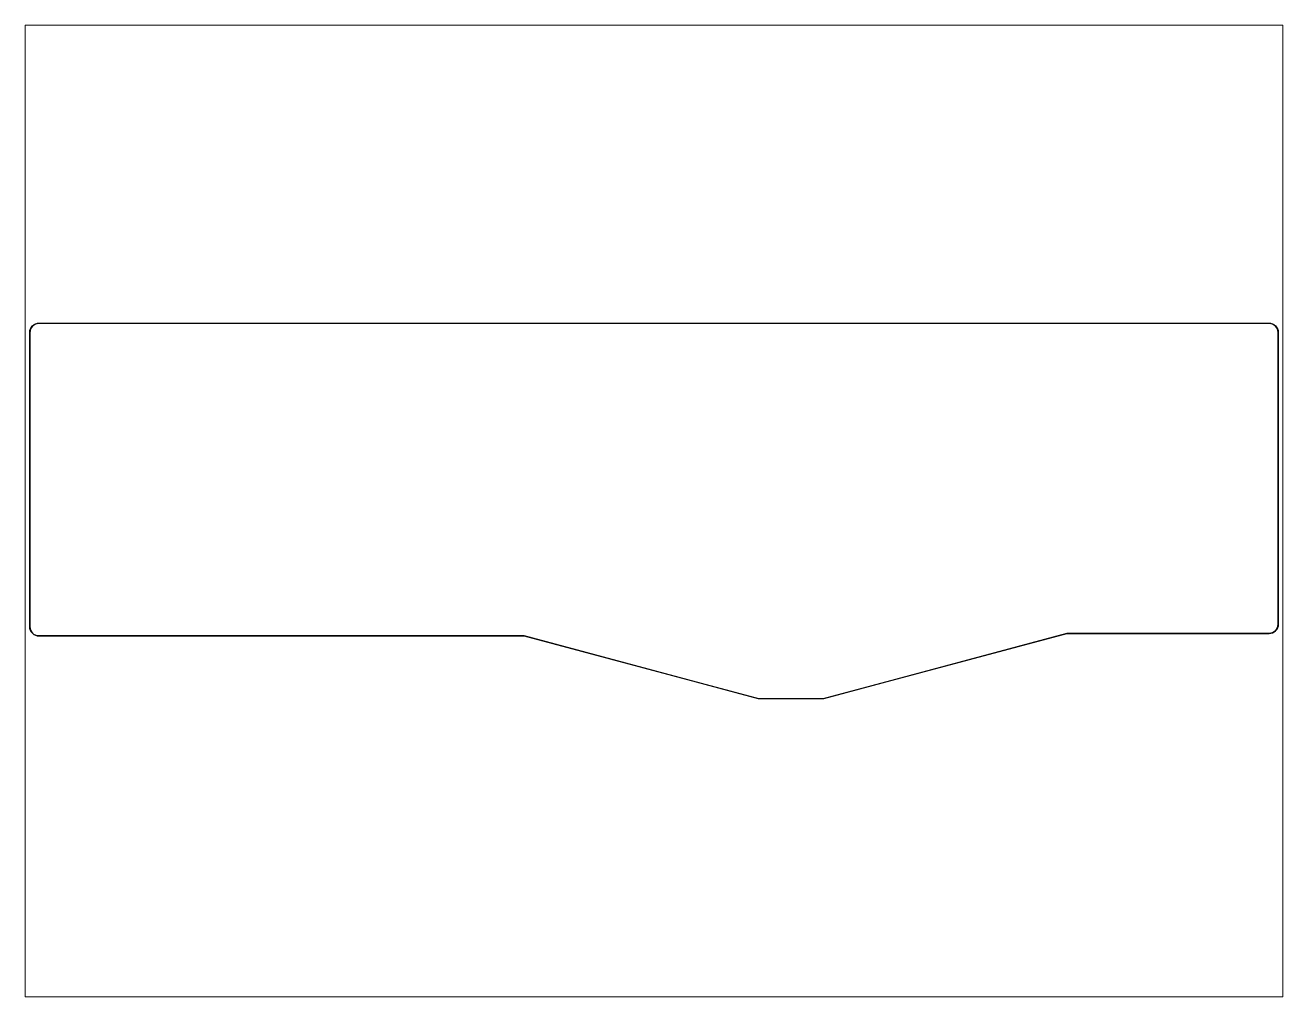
# Paper-space layout 'Layout1' of a CAD drawing. Extents: x 1.1 to 9.9, y 0.85 to 7.65.
# The model-space entities are those that its viewports show. They can reach past a viewport. Long polylines and large blocks are cut down to what shows.
import ezdxf

# ---------------------------------------------------------------- set-up
doc = ezdxf.new("R2010")
doc.units = 0
doc.header["$MEASUREMENT"] = 0
doc.layers.get('0').update_dxf_attribs({"linetype": 'CONTINUOUS'})
doc.layers.add('BLACK', color=7, linetype='CONTINUOUS')

msp = doc.modelspace()

# ---------------------------------------------------------------- linework, layer by layer
at = {"layer": 'BLACK', "linetype": 'Continuous'}
for p, q in [((-26.222, -2.29449), (-26.2193, -2.26773)), ((-26.2174, -2.26802), (-26.22, -2.29464)), ((-26.2193, -2.26754), (-26.2115, -2.24181)), ((-26.2193, -2.26763), (-26.2193, -2.26754)), ((-26.2193, -2.26772), (-26.2193, -2.26763)), ((-26.2193, -2.26773), (-26.2193, -2.26772)), ((-26.2096, -2.24247), (-26.2174, -2.26802)), ((-26.2115, -2.2418), (-26.2114, -2.24171)), ((-26.2115, -2.24181), (-26.2115, -2.2418)), ((-26.2114, -2.24163), (-26.1987, -2.21791)), ((-26.2114, -2.24171), (-26.2114, -2.24163)), ((-26.197, -2.21892), (-26.2096, -2.24247)), ((-26.1987, -2.21782), (-26.1986, -2.21775)), ((-26.1987, -2.21789), (-26.1987, -2.21782)), ((-26.1987, -2.21791), (-26.1987, -2.21789)), ((-26.1986, -2.21775), (-26.1816, -2.19693)), ((-26.1801, -2.19825), (-26.197, -2.21892)), ((-26.1816, -2.19692), (-26.1815, -2.19686)), ((-26.1816, -2.19693), (-26.1816, -2.19692)), ((-26.1816, -2.19693), (-26.1816, -2.19693)), ((-26.1816, -2.19693), (-26.1816, -2.19693)), ((-26.1815, -2.1968), (-26.1607, -2.17968)), ((-26.1815, -2.19686), (-26.1815, -2.1968)), ((-26.1595, -2.18126), (-26.1801, -2.19825)), ((-26.1607, -2.17968), (-26.1606, -2.17963)), ((-26.1607, -2.17968), (-26.1607, -2.17968)), ((-26.1607, -2.17968), (-26.1607, -2.17968)), ((-26.1607, -2.17968), (-26.1607, -2.17968)), ((-26.1606, -2.17958), (-26.1369, -2.16682)), ((-26.1606, -2.17963), (-26.1606, -2.17958)), ((-26.136, -2.1686), (-26.1595, -2.18126)), ((-26.1369, -2.16681), (-26.1368, -2.16678)), ((-26.1369, -2.16682), (-26.1369, -2.16681)), ((-26.1368, -2.16678), (-26.1367, -2.16675)), ((-26.1367, -2.16675), (-26.111, -2.15883)), ((-26.1105, -2.16074), (-26.136, -2.1686)), ((-26.111, -2.15883), (-26.1109, -2.15881)), ((-26.111, -2.15883), (-26.111, -2.15883)), ((-26.1109, -2.15881), (-26.1108, -2.15879)), ((-26.1108, -2.15879), (-26.0841, -2.15602)), ((-26.0839, -2.15799), (-26.1105, -2.16074)), ((-26.0841, -2.15602), (-26.084, -2.15602)), ((-26.084, -2.15602), (-26.084, -2.15602)), ((-26.084, -2.15602), (-26.084, -2.15602)), ((-26.084, -2.15602), (-26.0833, -2.15602)), ((-26.0832, -2.15798), (-26.0839, -2.15799)), ((-26.0833, -2.15602), (-26.0833, -2.15602)), ((-26.0833, -2.15602), (-11.2077, -2.15602)), ((-11.2077, -2.15798), (-26.0832, -2.15798)), ((-11.2077, -2.15602), (-7.487, -2.15602)), ((-7.48709, -2.15798), (-11.2077, -2.15798)), ((-11.2077, -2.15798), (-11.2077, -2.15798)), ((-7.46047, -2.16055), (-7.48709, -2.15798)), ((-7.487, -2.15602), (-7.48695, -2.15602)), ((-7.48695, -2.15602), (-7.48695, -2.15602)), ((-7.48695, -2.15602), (-7.46018, -2.1586)), ((-7.43489, -2.16822), (-7.46047, -2.16055)), ((-7.46018, -2.1586), (-7.46017, -2.1586)), ((-7.46017, -2.1586), (-7.46008, -2.15862)), ((-7.46008, -2.15862), (-7.46, -2.15863)), ((-7.46, -2.15863), (-7.43424, -2.16636)), ((-7.4113, -2.18071), (-7.43489, -2.16822)), ((-7.43424, -2.16636), (-7.43422, -2.16636)), ((-7.43422, -2.16636), (-7.43414, -2.1664)), ((-7.43414, -2.1664), (-7.43406, -2.16643)), ((-7.43406, -2.16643), (-7.41029, -2.17901)), ((-7.39057, -2.19755), (-7.4113, -2.18071)), ((-7.41029, -2.17901), (-7.41028, -2.17902)), ((-7.41028, -2.17902), (-7.4102, -2.17907)), ((-7.4102, -2.17907), (-7.41013, -2.17912)), ((-7.41013, -2.17912), (-7.38926, -2.19608)), ((-7.37352, -2.21809), (-7.39057, -2.19755)), ((-7.38926, -2.19608), (-7.38925, -2.19609)), ((-7.38925, -2.19609), (-7.38919, -2.19615)), ((-7.38919, -2.19615), (-7.38912, -2.19621)), ((-7.38912, -2.19621), (-7.37194, -2.2169)), ((-7.36078, -2.24155), (-7.37352, -2.21809)), ((-7.37194, -2.2169), (-7.37193, -2.21691)), ((-7.37193, -2.21691), (-7.37188, -2.21699)), ((-7.37188, -2.21699), (-7.37183, -2.21706)), ((-7.37183, -2.21706), (-7.359, -2.2407)), ((-7.35283, -2.26704), (-7.36078, -2.24155)), ((-7.359, -2.2407), (-7.35899, -2.24071)), ((-7.35899, -2.24071), (-7.35896, -2.24079)), ((-7.35896, -2.24079), (-7.35893, -2.24087)), ((-7.35893, -2.24087), (-7.35093, -2.26655)), ((-7.34999, -2.29364), (-7.35283, -2.26704)), ((-7.35093, -2.26655), (-7.35092, -2.26656)), ((-7.35092, -2.26656), (-7.3509, -2.26665)), ((-7.3509, -2.26665), (-7.35089, -2.26674)), ((-7.35089, -2.26674), (-7.34803, -2.29348)), ((-26.222, -2.29454), (-26.222, -2.29449)), ((-26.222, -2.29449), (-26.222, -2.29449)), ((-26.222, -6.74505), (-26.222, -2.29454)), ((-26.22, -2.29464), (-26.22, -6.745)), ((-7.34998, -2.295), (-7.34999, -2.29364)), ((-7.34998, -6.70816), (-7.34998, -2.295)), ((-7.34803, -2.29348), (-7.34803, -2.29349)), ((-7.34803, -2.29349), (-7.34803, -2.29353)), ((-7.34803, -2.29353), (-7.34802, -2.29358)), ((-7.34802, -2.29358), (-7.34802, -2.29495)), ((-7.34802, -2.29495), (-7.34802, -2.29495)), ((-7.34802, -2.29495), (-7.34802, -2.29499)), ((-7.34802, -2.29499), (-7.34802, -2.295)), ((-7.34802, -2.295), (-7.34802, -2.295)), ((-7.34802, -2.295), (-7.34802, -6.70825)), ((-26.222, -6.74617), (-26.222, -6.74505)), ((-26.222, -6.74505), (-26.222, -6.74505)), ((-26.222, -6.74621), (-26.222, -6.74617)), ((-26.222, -6.74626), (-26.222, -6.74621)), ((-26.222, -6.74627), (-26.222, -6.74626)), ((-26.2192, -6.77306), (-26.222, -6.74627)), ((-26.22, -6.745), (-26.22, -6.745)), ((-26.22, -6.745), (-26.22, -6.74612)), ((-26.22, -6.74612), (-26.2172, -6.77275)), ((-26.2191, -6.77314), (-26.2192, -6.77306)), ((-26.2191, -6.77323), (-26.2191, -6.77314)), ((-26.2191, -6.77324), (-26.2191, -6.77323)), ((-26.2112, -6.79897), (-26.2191, -6.77324)), ((-26.2172, -6.77275), (-26.2093, -6.7983)), ((-26.2111, -6.79905), (-26.2112, -6.79897)), ((-26.2111, -6.79914), (-26.2111, -6.79905)), ((-26.2111, -6.79915), (-26.2111, -6.79914)), ((-26.1983, -6.82284), (-26.2111, -6.79915)), ((-26.2093, -6.7983), (-26.1966, -6.82182)), ((-26.1982, -6.82292), (-26.1983, -6.82284)), ((-26.1982, -6.82299), (-26.1982, -6.82292)), ((-26.1982, -6.823), (-26.1982, -6.82299)), ((-26.181, -6.84375), (-26.1982, -6.823)), ((-26.1966, -6.82182), (-26.1795, -6.84242)), ((-26.1809, -6.84382), (-26.181, -6.84375)), ((-26.1809, -6.84388), (-26.1809, -6.84382)), ((-26.1809, -6.84389), (-26.1809, -6.84388)), ((-26.16, -6.86091), (-26.1809, -6.84389)), ((-26.1795, -6.84242), (-26.1588, -6.85932)), ((-7.48589, -6.84501), (-7.45929, -6.84222)), ((-7.45898, -6.84416), (-7.48573, -6.84698)), ((-7.45929, -6.84222), (-7.43378, -6.83432)), ((-7.4589, -6.84415), (-7.45898, -6.84416)), ((-7.45881, -6.84413), (-7.4589, -6.84415)), ((-7.4588, -6.84413), (-7.45881, -6.84413)), ((-7.43311, -6.83617), (-7.4588, -6.84413)), ((-7.43378, -6.83432), (-7.41029, -6.82162)), ((-7.43303, -6.83614), (-7.43311, -6.83617)), ((-7.43294, -6.83611), (-7.43303, -6.83614)), ((-7.43293, -6.8361), (-7.43294, -6.83611)), ((-7.40927, -6.82331), (-7.43293, -6.8361)), ((-7.41029, -6.82162), (-7.38972, -6.8046)), ((-7.4092, -6.82326), (-7.40927, -6.82331)), ((-7.40912, -6.82321), (-7.4092, -6.82326)), ((-7.40911, -6.8232), (-7.40912, -6.82321)), ((-7.38839, -6.80606), (-7.40911, -6.8232)), ((-7.38972, -6.8046), (-7.37285, -6.78391)), ((-7.38833, -6.806), (-7.38839, -6.80606)), ((-7.38827, -6.80593), (-7.38833, -6.806)), ((-7.38826, -6.80592), (-7.38827, -6.80593)), ((-7.37126, -6.78508), (-7.38826, -6.80592)), ((-7.37285, -6.78391), (-7.36031, -6.76034)), ((-7.37121, -6.78501), (-7.37126, -6.78508)), ((-7.37116, -6.78493), (-7.37121, -6.78501)), ((-7.37115, -6.78492), (-7.37116, -6.78493)), ((-7.35853, -6.76118), (-7.37115, -6.78492)), ((-7.36031, -6.76034), (-7.35259, -6.73478)), ((-7.35849, -6.76109), (-7.35853, -6.76118)), ((-7.35846, -6.76101), (-7.35849, -6.76109)), ((-7.35845, -6.761), (-7.35846, -6.76101)), ((-7.35068, -6.73525), (-7.35845, -6.761)), ((-7.35259, -6.73478), (-7.34998, -6.70816)), ((-7.35066, -6.73517), (-7.35068, -6.73525)), ((-7.35065, -6.73508), (-7.35066, -6.73517)), ((-7.35064, -6.73507), (-7.35065, -6.73508)), ((-7.34802, -6.7083), (-7.35064, -6.73507)), ((-7.34802, -6.70825), (-7.34802, -6.7083)), ((-7.34802, -6.7083), (-7.34802, -6.7083)), ((-26.1599, -6.86096), (-26.16, -6.86091)), ((-26.1598, -6.86101), (-26.1599, -6.86096)), ((-26.1598, -6.86102), (-26.1598, -6.86101)), ((-26.136, -6.87366), (-26.1598, -6.86102)), ((-26.1588, -6.85932), (-26.1352, -6.87188)), ((-26.136, -6.8737), (-26.136, -6.87366)), ((-26.1359, -6.87373), (-26.136, -6.8737)), ((-26.1101, -6.88152), (-26.1359, -6.87373)), ((-26.1359, -6.87373), (-26.1359, -6.87373)), ((-26.1352, -6.87188), (-26.1096, -6.87961)), ((-26.11, -6.88154), (-26.1101, -6.88152)), ((-26.1099, -6.88155), (-26.11, -6.88154)), ((-26.1099, -6.88156), (-26.1099, -6.88155)), ((-26.0831, -6.88418), (-26.1099, -6.88156)), ((-26.1096, -6.87961), (-26.083, -6.88222)), ((-26.083, -6.88419), (-26.0831, -6.88418)), ((-26.0831, -6.88418), (-26.0831, -6.88418)), ((-26.083, -6.88222), (-18.749, -6.88202)), ((-18.7491, -6.88398), (-26.083, -6.88419)), ((-15.2053, -7.8329), (-18.7491, -6.88398)), ((-18.749, -6.88202), (-18.7489, -6.88201)), ((-18.7489, -6.88201), (-18.7489, -6.88202)), ((-18.7489, -6.88202), (-18.7488, -6.88203)), ((-18.7488, -6.88203), (-18.7487, -6.88205)), ((-18.7487, -6.88205), (-15.2049, -7.83097)), ((-14.2211, -7.83097), (-10.5433, -6.84505)), ((-10.5429, -6.84698), (-14.2207, -7.8329)), ((-10.5433, -6.84505), (-10.5432, -6.84503)), ((-10.5432, -6.84503), (-10.5431, -6.84502)), ((-10.5431, -6.84502), (-10.5431, -6.84501)), ((-10.5431, -6.84501), (-10.543, -6.84502)), ((-10.543, -6.84502), (-7.4868, -6.84502)), ((-7.48675, -6.84698), (-10.5429, -6.84698)), ((-7.4868, -6.84502), (-7.48589, -6.84501)), ((-7.48583, -6.84698), (-7.48675, -6.84698)), ((-7.48675, -6.84698), (-7.48675, -6.84698)), ((-7.48579, -6.84698), (-7.48583, -6.84698)), ((-7.48574, -6.84698), (-7.48579, -6.84698)), ((-7.48573, -6.84698), (-7.48574, -6.84698)), ((-15.2052, -7.83292), (-15.2053, -7.8329)), ((-15.2051, -7.83293), (-15.2052, -7.83292)), ((-15.2051, -7.83294), (-15.2051, -7.83293)), ((-15.205, -7.83294), (-15.2051, -7.83294)), ((-14.221, -7.83294), (-15.205, -7.83294)), ((-15.2049, -7.83097), (-14.2211, -7.83097)), ((-14.2209, -7.83294), (-14.221, -7.83294)), ((-14.2208, -7.83292), (-14.2209, -7.83293)), ((-14.2209, -7.83293), (-14.2209, -7.83294)), ((-14.2207, -7.8329), (-14.2208, -7.83292))]:
    msp.add_line(p, q, dxfattribs=at)

psp = doc.layouts.get("Layout1")

# ---------------------------------------------------------------- viewports
at = {"layer": '0', "linetype": 'Continuous'}
psp.add_viewport(center=(5.5, 4.25), size=(8.8, 6.8), view_center_point=(-16.78501, -4.99448), view_height=14.691941, dxfattribs=at)

doc.saveas('drawing.dxf')
